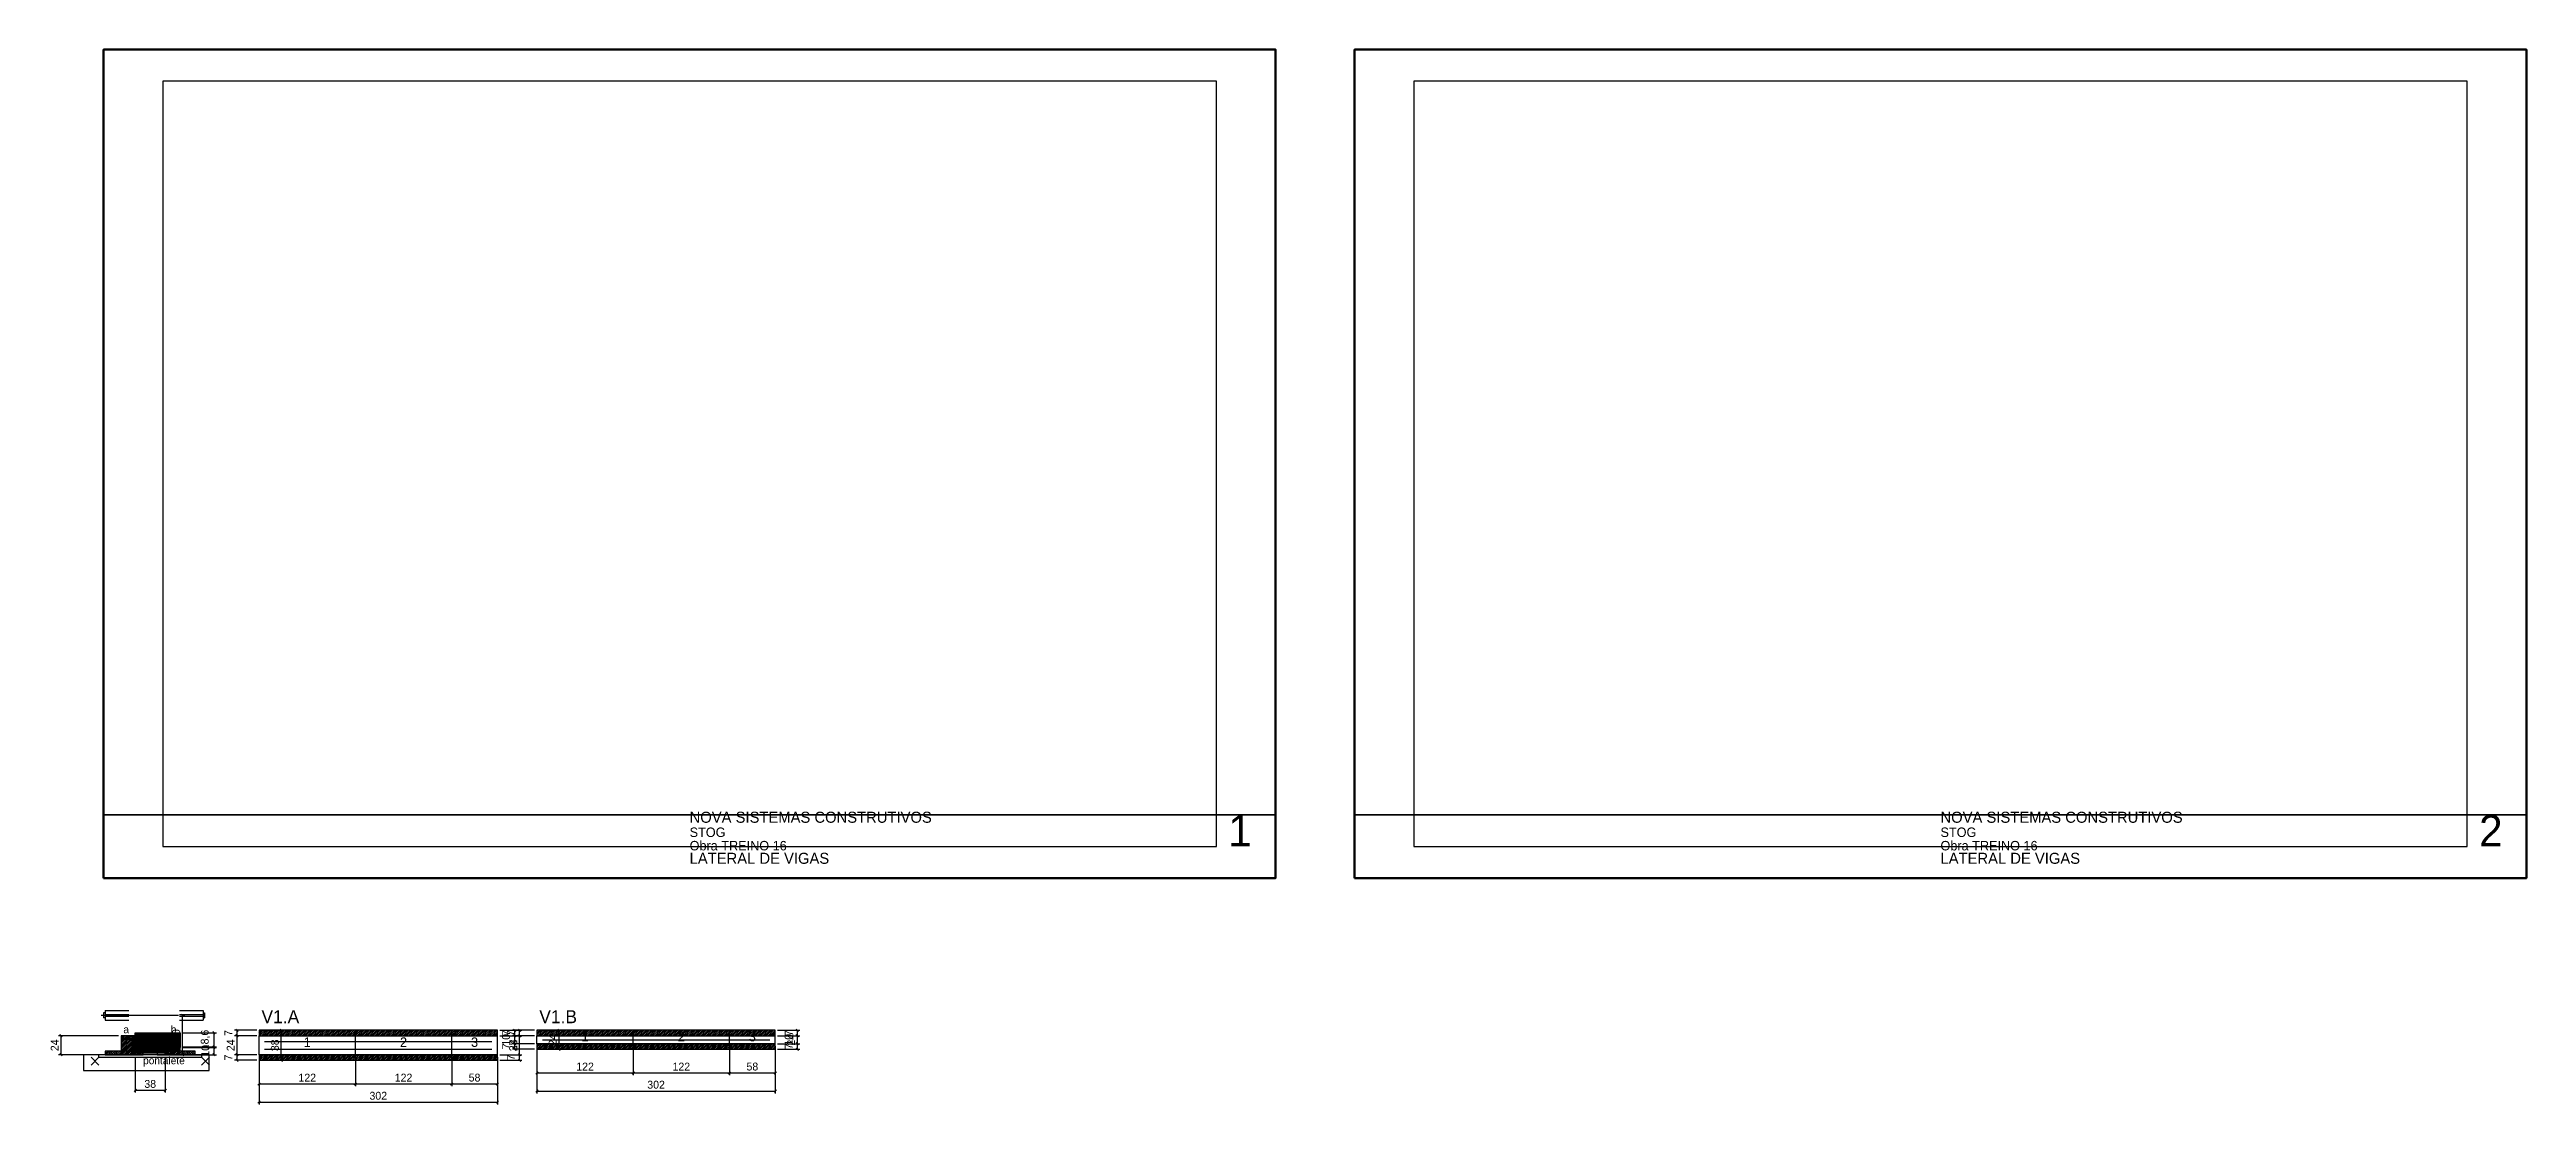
# Model space of a CAD drawing. Extents: x -13000 to 3070, y -87 to 17865.
# Drawn here: x -69 to 3070, y -87 to 1250 of the extents above; entities that cross this region are included whole.
import ezdxf
from ezdxf.enums import TextEntityAlignment as Align

# ---------------------------------------------------------------- set-up
doc = ezdxf.new("R2010")
doc.units = 0
for name, color, linetype in [('5', 5, 'Continuous'), ('barrote', 126, 'Continuous'), ('CARIMBO', 255, 'Continuous'), ('CONCRETO', 251, 'Continuous'), ('COTA', 241, 'Continuous'), ('detalhes', 7, 'Continuous'), ('ESTRUTURACAO', 7, 'Continuous'), ('Folhas', 255, 'Continuous'), ('Hachura', 251, 'Continuous'), ('Madeira', 126, 'Continuous'), ('NOMENCLATURA', 7, 'Continuous'), ('Painéis', 200, 'Continuous'), ('presilha', 224, 'Continuous'), ('SARR_2.2x7', 40, 'Continuous'), ('SCO-___-LAJ', 224, 'Continuous'), ('TENSOR', 224, 'Continuous')]:
    doc.layers.add(name, color=color, linetype=linetype)
doc.dimstyles.new('PAINEL', dxfattribs={"dimtxt": 10, "dimasz": 3, "dimexe": 3, "dimexo": 3, "dimgap": 3, "dimtad": 1, "dimblk": 'OBLIQUE', "dimblk1": 'OBLIQUE', "dimcen": 2.5, "dimclrd": 4, "dimclre": 4, "dimclrt": 240, "dimazin": 3, "dimtfac": 1, "dimtmove": 0, "dimatfit": 3})

# ---------------------------------------------------------------- blocks, each defined once
blk = doc.blocks.new('PAR_ESQ')
for p, q in [((-1, -1), (1, 1)), ((-1, 1), (1, -1))]:
    blk.add_line(p, q)
blk = doc.blocks.new('PAR_FUNDO_ESQ')
for p, q in [((-1, -1), (1, 1)), ((-1, 1), (1, -1))]:
    blk.add_line(p, q)
blk = doc.blocks.new('PAR_FUNDO_DIR')
for p, q in [((-1, -1), (1, 1)), ((-1, 1), (1, -1))]:
    blk.add_line(p, q)
blk = doc.blocks.new('par_int_esq')
for p, q in [((-1, -1), (1, 1)), ((-1, 1), (1, -1))]:
    blk.add_line(p, q)
blk = doc.blocks.new('par_int_dir')
for p, q in [((-1, -1), (1, 1)), ((-1, 1), (1, -1))]:
    blk.add_line(p, q)
blk = doc.blocks.new('_OBLIQUE')
at = {"color": 0, "linetype": 'BYBLOCK'}
blk.add_line((-0.5, -0.5), (0.5, 0.5), dxfattribs=at)

msp = doc.modelspace()

# ---------------------------------------------------------------- hatches: boundary and pattern name
at = {"layer": 'COTA'}
h = msp.add_hatch(dxfattribs=at)
h.set_pattern_fill('ANSI31', scale=0.4)
h.paths.add_polyline_path([(40, -16), (40, 4), (97, 4), (97, -14.6), (78, -14.6), (78, -16)])
h = msp.add_hatch(dxfattribs=at)
h.set_pattern_fill('ANSI31', scale=0.5)
h.paths.add_polyline_path([(197, 0), (319, 0), (319, 7), (197, 7)])
h = msp.add_hatch(dxfattribs=at)
h.set_pattern_fill('ANSI31', scale=0.5)
h.paths.add_polyline_path([(319, 0), (441, 0), (441, 7), (319, 7)])
h = msp.add_hatch(dxfattribs=at)
h.set_pattern_fill('ANSI31', scale=0.5)
h.paths.add_polyline_path([(441, 0), (499, 0), (499, 7), (441, 7)])
h = msp.add_hatch(dxfattribs=at)
h.set_pattern_fill('ANSI31', scale=0.5)
h.paths.add_polyline_path([(549, 0), (671, 0), (671, 7), (549, 7)])
h = msp.add_hatch(dxfattribs=at)
h.set_pattern_fill('ANSI31', scale=0.5)
h.paths.add_polyline_path([(671, 0), (793, 0), (793, 7), (671, 7)])
h = msp.add_hatch(dxfattribs=at)
h.set_pattern_fill('ANSI31', scale=0.5)
h.paths.add_polyline_path([(793, 0), (851, 0), (851, 7), (793, 7)])
h = msp.add_hatch(dxfattribs=at)
h.set_pattern_fill('ANSI31', scale=0.5)
h.paths.add_polyline_path([(197, -31), (319, -31), (319, -24), (197, -24)])
h = msp.add_hatch(dxfattribs=at)
h.set_pattern_fill('ANSI31', scale=0.5)
h.paths.add_polyline_path([(319, -31), (441, -31), (441, -24), (319, -24)])
h = msp.add_hatch(dxfattribs=at)
h.set_pattern_fill('ANSI31', scale=0.5)
h.paths.add_polyline_path([(441, -31), (499, -31), (499, -24), (441, -24)])
h = msp.add_hatch(dxfattribs=at)
h.set_pattern_fill('ANSI31', scale=0.5)
h.paths.add_polyline_path([(549, -17), (671, -17), (671, -10), (549, -10)])
h = msp.add_hatch(dxfattribs=at)
h.set_pattern_fill('ANSI31', scale=0.5)
h.paths.add_polyline_path([(671, -17), (793, -17), (793, -10), (671, -10)])
h = msp.add_hatch(dxfattribs=at)
h.set_pattern_fill('ANSI31', scale=0.5)
h.paths.add_polyline_path([(793, -17), (851, -17), (851, -10), (793, -10)])
at = {"layer": 'Hachura'}
h = msp.add_hatch(dxfattribs=at)
h.set_pattern_fill('ANSI31', scale=0.5)
h.paths.add_polyline_path([(22, -24), (36, -24), (36, 0), (22, 0)])
h = msp.add_hatch(dxfattribs=at)
h.set_pattern_fill('ANSI31', scale=0.5)
h.paths.add_polyline_path([(22, -4.4), (36, -4.4), (36, 0), (22, 0)])
h = msp.add_hatch(dxfattribs=at)
h.set_pattern_fill('SOLID')
h.paths.add_polyline_path([(36, -24), (40, -24), (40, 0), (36, 0)])
h = msp.add_hatch(dxfattribs=at)
h.set_pattern_fill('ANSI31', scale=0.5)
h.paths.add_polyline_path([(2, -24), (22, -24), (22, -19.6), (2, -19.6)])
h = msp.add_hatch(dxfattribs=at)
h.set_pattern_fill('SOLID')
h.paths.add_polyline_path([(40, -19.6), (78, -19.6), (78, -16), (40, -16)])
h = msp.add_hatch(dxfattribs=at)
h.set_pattern_fill('ANSI31', scale=0.5)
h.paths.add_polyline_path([(40, -24), (50, -24), (50, -19.6), (40, -19.6)])
h = msp.add_hatch(dxfattribs=at)
h.set_pattern_fill('SOLID')
h.paths.add_polyline_path([(78, -24), (82, -24), (82, -14), (78, -14)])
h = msp.add_hatch(dxfattribs=at)
h.set_pattern_fill('SOLID')
h.paths.add_polyline_path([(78, -14), (97, -14), (97, -20), (78, -20)])
h = msp.add_hatch(dxfattribs=at)
h.set_pattern_fill('ANSI31', scale=0.5)
h.paths.add_polyline_path([(82, -24), (96, -24), (96, -14), (82, -14)])
h = msp.add_hatch(dxfattribs=at)
h.set_pattern_fill('ANSI31', scale=0.5)
h.paths.add_polyline_path([(82, -18.4), (96, -18.4), (96, -14), (82, -14)])
h = msp.add_hatch(dxfattribs=at)
h.set_pattern_fill('ANSI31', scale=0.5)
h.paths.add_polyline_path([(96, -24), (116, -24), (116, -19.6), (96, -19.6)])
at = {"layer": 'HACHURACONCRETO'}
h = msp.add_hatch(dxfattribs=at)
h.set_pattern_fill('ANSI31', scale=0.3)
h.paths.add_polyline_path([(40, -19.6), (78, -19.6), (78, -14), (40, -14)])

# ---------------------------------------------------------------- linework, layer by layer
for p, q in [((2, 32), (32, 32)), ((2, 32), (2, 20)), ((96, 32), (126, 32)), ((126, 32), (126, 20)), ((0, 29), (0, 23)), ((2, 29), (0, 29)), ((2, 23), (0, 23)), ((2, 27), (32, 27)), ((2, 25), (32, 25)), ((2, 20), (32, 20)), ((96, 27), (126, 27)), ((96, 25), (126, 25)), ((96, 20), (126, 20)), ((126, 29), (128, 29)), ((126, 23), (128, 23)), ((128, 29), (128, 23))]:
    msp.add_line(p, q)
at = {"layer": 'BARRA_ANCORAGEM'}
for p, q in [((40, -16.3), (78, -16.3)), ((40, -18.3), (40, -16.3)), ((40, -18.3), (78, -18.3)), ((40, -19.7), (78, -19.7)), ((40, -21.7), (40, -19.7)), ((40, -21.7), (78, -21.7)), ((78, -18.3), (78, -16.3)), ((78, -21.7), (78, -19.7))]:
    msp.add_line(p, q, dxfattribs=at)
at = {"layer": 'barrote'}
msp.add_lwpolyline([(-25.5, -44), (133.5, -44), (133.5, -24), (-25.5, -24)], close=True, dxfattribs=at)
at = {"layer": 'CARIMBO', "lineweight": 35}
for p, q in [((0, 280), (1485, 280)), ((1585, 280), (3070, 280))]:
    msp.add_line(p, q, dxfattribs=at)
at = {"layer": 'CONCRETO'}
msp.add_lwpolyline([(40, -16), (40, 4), (97, 4), (97, -14.6), (78, -14.6), (78, -16)], close=True, dxfattribs=at)
at = {"layer": 'Folhas', "lineweight": 50}
for points in [[(0, 200), (1485, 200), (1485, 1250), (0, 1250)], [(1585, 200), (3070, 200), (3070, 1250), (1585, 1250)]]:
    msp.add_lwpolyline(points, close=True, dxfattribs=at)
at = {"layer": 'Folhas', "lineweight": 25}
for points in [[(75, 240), (1410, 240), (1410, 1210), (75, 1210)], [(1660, 240), (2995, 240), (2995, 1210), (1660, 1210)]]:
    msp.add_lwpolyline(points, close=True, dxfattribs=at)
at = {"layer": 'HACHURACONCRETO'}
msp.add_lwpolyline([(40, -19.6), (78, -19.6), (78, -14), (40, -14)], close=True, dxfattribs=at)
at = {"layer": 'Madeira'}
for points in [[(22, -24), (36, -24), (36, 0), (22, 0)], [(22, -4.4), (36, -4.4), (36, 0), (22, 0)], [(2, -24), (22, -24), (22, -19.6), (2, -19.6)], [(22, -24), (36, -24), (36, -19.6), (22, -19.6)], [(40, -24), (50, -24), (50, -19.6), (40, -19.6)], [(68, -24), (78, -24), (78, -19.6), (68, -19.6)], [(82, -24), (96, -24), (96, -14), (82, -14)], [(82, -18.4), (96, -18.4), (96, -14), (82, -14)], [(96, -24), (116, -24), (116, -19.6), (96, -19.6)]]:
    msp.add_lwpolyline(points, close=True, dxfattribs=at)
at = {"layer": 'Painéis'}
for p, q in [((197, 0), (319, 0)), ((197, -24), (197, 0)), ((319, -24), (319, 0)), ((319, -24), (319, 0)), ((319, 0), (441, 0)), ((319, -24), (319, 0)), ((441, -24), (441, 0)), ((441, -24), (441, 0)), ((441, 0), (499, 0)), ((441, -24), (441, 0)), ((499, -24), (499, 0)), ((549, 0), (671, 0)), ((549, -10), (549, 0)), ((671, -10), (671, 0)), ((671, -10), (671, 0)), ((671, 0), (793, 0)), ((671, -10), (671, 0)), ((793, -10), (793, 0)), ((793, -10), (793, 0)), ((793, 0), (851, 0)), ((793, -10), (793, 0)), ((851, -10), (851, 0)), ((197, -24), (319, -24)), ((319, -24), (441, -24)), ((441, -24), (499, -24)), ((549, -10), (671, -10)), ((671, -10), (793, -10)), ((793, -10), (851, -10))]:
    msp.add_line(p, q, dxfattribs=at)
for points in [[(36, -24), (40, -24), (40, 0), (36, 0)], [(40, -19.6), (78, -19.6), (78, -16), (40, -16)], [(78, -24), (82, -24), (82, -14), (78, -14)], [(78, -14), (97, -14), (97, -14.6), (78, -14.6)]]:
    msp.add_lwpolyline(points, close=True, dxfattribs=at)
at = {"layer": 'presilha'}
for p, q in [((-16, -37), (-6, -27)), ((-16, -27), (-6, -37)), ((124, -37), (134, -27)), ((124, -27), (134, -37))]:
    msp.add_line(p, q, dxfattribs=at)
at = {"layer": 'SARR_2.2x7'}
for points in [[(204, -7), (319, -7)], [(204, -7), (319, -7)], [(204, -17), (319, -17)], [(204, -17), (319, -17)], [(319, -7), (441, -7)], [(319, -7), (441, -7)], [(319, -17), (441, -17)], [(319, -17), (441, -17)], [(441, -7), (492, -7)], [(441, -7), (492, -7)], [(441, -17), (492, -17)], [(441, -17), (492, -17)], [(556, -5), (671, -5)], [(556, -5), (671, -5)], [(671, -5), (793, -5)], [(671, -5), (793, -5)], [(793, -5), (844, -5)], [(793, -5), (844, -5)]]:
    msp.add_lwpolyline(points, dxfattribs=at)
at = {"layer": 'SARRAFO_2_2X7'}
for p, q in [((36, -4.8), (40, -4.8)), ((36, -9.2), (36, -4.8)), ((36, -7), (40, -7)), ((36, -9.2), (40, -9.2)), ((36, -14.8), (40, -14.8)), ((36, -19.2), (36, -14.8)), ((36, -17), (40, -17)), ((36, -19.2), (40, -19.2)), ((40, -9.2), (40, -4.8)), ((40, -19.2), (40, -14.8)), ((78, -16.8), (82, -16.8)), ((78, -21.2), (78, -16.8)), ((78, -19), (82, -19)), ((78, -21.2), (82, -21.2)), ((82, -21.2), (82, -16.8))]:
    msp.add_line(p, q, dxfattribs=at)
at = {"layer": 'SCO-___-LAJ'}
for points in [[(197, 0), (319, 0), (319, 7), (197, 7)], [(319, 0), (441, 0), (441, 7), (319, 7)], [(441, 0), (499, 0), (499, 7), (441, 7)], [(549, 0), (671, 0), (671, 7), (549, 7)], [(671, 0), (793, 0), (793, 7), (671, 7)], [(793, 0), (851, 0), (851, 7), (793, 7)], [(-6.5, -27.2), (124.5, -27.2), (124.5, -24), (-6.5, -24)], [(197, -31), (319, -31), (319, -24), (197, -24)], [(319, -31), (441, -31), (441, -24), (319, -24)], [(441, -31), (499, -31), (499, -24), (441, -24)], [(549, -17), (671, -17), (671, -10), (549, -10)], [(671, -17), (793, -17), (793, -10), (671, -10)], [(793, -17), (851, -17), (851, -10), (793, -10)]]:
    msp.add_lwpolyline(points, close=True, dxfattribs=at)
at = {"layer": 'TENSOR'}
msp.add_line((-3, 26), (95, 26), dxfattribs=at)

# ---------------------------------------------------------------- block references
at = {"layer": 'Painéis'}
for name, p in [('PAR_ESQ', (36, -19)), ('par_int_esq', (40, -9)), ('PAR_FUNDO_ESQ', (40, -14)), ('par_int_dir', (78, -9)), ('PAR_FUNDO_DIR', (78, -14))]:
    msp.add_blockref(name, p, dxfattribs=at)

# ---------------------------------------------------------------- texts
at = {"layer": '5'}
for s, p in [('1', (610, -1)), ('2', (732, -1)), ('3', (822, -1)), ('1', (258, -8)), ('2', (380, -8)), ('3', (470, -8))]:
    msp.add_text(s, height=12, dxfattribs=at).set_placement(p, align=Align.MIDDLE_CENTER)
at = {"layer": 'CARIMBO'}
for s, height, p in [('NOVA SISTEMAS CONSTRUTIVOS', 14, (742.5, 270)), ('NOVA SISTEMAS CONSTRUTIVOS', 14, (2327.5, 270)), ('STOG', 12, (742.5, 252)), ('1', 40, (1425, 240)), ('STOG', 12, (2327.5, 252)), ('2', 40, (3010, 240)), ('Obra TREINO 16', 12, (742.5, 235)), ('LATERAL DE VIGAS', 14, (742.5, 218)), ('Obra TREINO 16', 12, (2327.5, 235)), ('LATERAL DE VIGAS', 14, (2327.5, 218))]:
    msp.add_text(s, height=height, dxfattribs=at).set_placement(p)
at = {"layer": 'detalhes'}
for s, p in [('a', (25, 3.3)), ('b', (85, 3.3)), ('c', (50, -13.5))]:
    msp.add_text(s, height=9.6, dxfattribs=at).set_placement(p)
at = {"layer": 'ESTRUTURACAO'}
msp.add_text('pontalete', height=9.6, dxfattribs=at).set_placement((50, -36))
at = {"layer": 'NOMENCLATURA'}
for s, p in [('V1.A', (200, 16)), ('V1.B', (552, 16))]:
    msp.add_text(s, height=16.5, dxfattribs=at).set_placement(p)

# ---------------------------------------------------------------- dimensions: what is measured, and where the dimension line sits
at = {"layer": 'COTA'}
for base, p1, p2 in [((-54, -24), (2, -24), (22, 0)), ((100, -24), (96, -24), (96, 26)), ((140, -14.6), (97, -14.6), (97, 4)), ((169, 0), (197, 0), (197, 7)), ((169, -24), (197, -24), (197, 0)), ((225, -31), (197, -31), (197, 7)), ((527, -31), (499, -31), (499, 7)), ((527, 0), (499, 0), (499, 7)), ((527, -24), (499, -24), (499, 0)), ((521, 0), (549, 0), (549, 7)), ((521, -10), (549, -10), (549, 0)), ((577, -17), (549, -17), (549, 7)), ((879, -17), (851, -17), (851, 7)), ((879, 0), (851, 0), (851, 7)), ((879, -10), (851, -10), (851, 0)), ((140, -24), (96, -24), (96, -14)), ((169, -31), (197, -31), (197, -24)), ((527, -31), (499, -31), (499, -24)), ((521, -17), (549, -17), (549, -10)), ((879, -17), (851, -17), (851, -10))]:
    msp.add_linear_dim(base=base, p1=p1, p2=p2, angle=90, dimstyle='PAINEL', dxfattribs=at).render()
for base, p1, p2 in [((40, -69), (40, -24), (78, -24)), ((197, -61), (197, -24), (319, -24)), ((197, -84), (197, -24), (499, -24)), ((319, -61), (319, -24), (441, -24)), ((441, -61), (441, -24), (499, -24)), ((549, -47), (549, -10), (671, -10)), ((549, -70), (549, -10), (851, -10)), ((671, -47), (671, -10), (793, -10)), ((793, -47), (793, -10), (851, -10))]:
    msp.add_linear_dim(base=base, p1=p1, p2=p2, dimstyle='PAINEL', dxfattribs=at).render()

doc.saveas('drawing.dxf')
